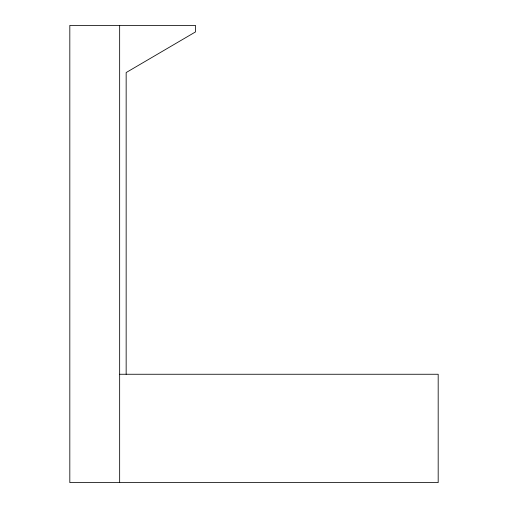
<?xml version="1.0" encoding="UTF-8"?>
<svg xmlns="http://www.w3.org/2000/svg" width="508" height="508" viewBox="0 0 508 508"><rect width="100%" height="100%" fill="white"/><g stroke="black" fill="none" stroke-linecap="round" stroke-linejoin="round"><path stroke-width="0.76" d="M119.659 374.256L438.182 374.256L438.182 482.6L69.818 482.6L69.818 25.4L195.497 25.419L195.497 31.921L126.155 72.561L126.155 374.256M119.659 25.419L119.659 482.6"/></g></svg>
